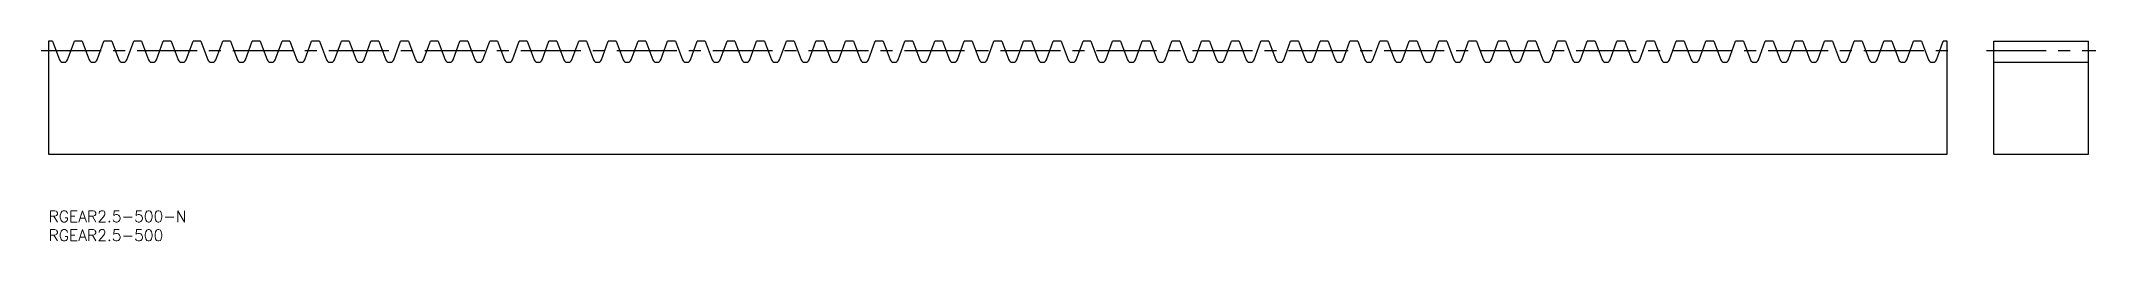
# Model space of a CAD drawing. Extents: x -2 to 542, y -8 to 45.
import ezdxf

# ---------------------------------------------------------------- set-up
doc = ezdxf.new("R2010")
doc.units = 0
doc.header["$LTSCALE"] = 0.5
doc.linetypes.add('CENTER', pattern=[50.8, 31.75, -6.35, 6.35, -6.35])
for name, color, linetype in [('MSM_CENTER', 1, 'CENTER'), ('MSM_CONTINUOUS', 7, 'CONTINUOUS'), ('MSM_PART_NUMBER', 7, 'CONTINUOUS')]:
    doc.layers.add(name, color=color, linetype=linetype)
doc.styles.get("Standard").update_dxf_attribs({"font": 'txt.shx', "height": 3, "bigfont": 'bigfont.shx'})

# ---------------------------------------------------------------- blocks, each defined once
blk = doc.blocks.new('*U2')
at = {"layer": 'MSM_PART_NUMBER'}
blk.add_text('RGEAR2.5-500-N', height=3, dxfattribs=at).set_placement((0, -3))
blk = doc.blocks.new('*U3')
at = {"layer": 'MSM_PART_NUMBER'}
blk.add_text('RGEAR2.5-500', height=3, dxfattribs=at).set_placement((0, -8))

msp = doc.modelspace()

# ---------------------------------------------------------------- linework, layer by layer
at = {"layer": 'MSM_CENTER'}
for p, q in [((-2, 42.5), (504.66, 42.5)), ((513, 42.5), (542, 42.5))]:
    msp.add_line(p, q, dxfattribs=at)
at = {"layer": 'MSM_CONTINUOUS'}
for p, q in [((1.05, 45), (0, 45)), ((0, 45), (0, 15)), ((1.05, 45), (2.87, 40)), ((4.98, 40), (6.8, 45)), ((8.91, 45), (6.8, 45)), ((8.91, 45), (10.73, 40)), ((12.83, 40), (14.65, 45)), ((16.76, 45), (14.65, 45)), ((16.76, 45), (18.58, 40)), ((20.69, 40), (22.51, 45)), ((24.62, 45), (22.51, 45)), ((24.62, 45), (26.44, 40)), ((28.54, 40), (30.36, 45)), ((32.47, 45), (30.36, 45)), ((32.47, 45), (34.29, 40)), ((36.4, 40), (38.22, 45)), ((40.32, 45), (38.22, 45)), ((40.32, 45), (42.14, 40)), ((44.25, 40), (46.07, 45)), ((48.18, 45), (46.07, 45)), ((48.18, 45), (50, 40)), ((52.1, 40), (53.92, 45)), ((56.03, 45), (53.92, 45)), ((56.03, 45), (57.85, 40)), ((59.96, 40), (61.78, 45)), ((63.89, 45), (61.78, 45)), ((63.89, 45), (65.71, 40)), ((67.81, 40), (69.63, 45)), ((71.74, 45), (69.63, 45)), ((71.74, 45), (73.56, 40)), ((75.67, 40), (77.49, 45)), ((79.59, 45), (77.49, 45)), ((79.59, 45), (81.41, 40)), ((83.52, 40), (85.34, 45)), ((87.45, 45), (85.34, 45)), ((87.45, 45), (89.27, 40)), ((91.37, 40), (93.19, 45)), ((95.3, 45), (93.19, 45)), ((95.3, 45), (97.12, 40)), ((99.23, 40), (101.05, 45)), ((103.16, 45), (101.05, 45)), ((103.16, 45), (104.98, 40)), ((107.08, 40), (108.9, 45)), ((111.01, 45), (108.9, 45)), ((111.01, 45), (112.83, 40)), ((114.94, 40), (116.76, 45)), ((118.86, 45), (116.76, 45)), ((118.86, 45), (120.68, 40)), ((122.79, 40), (124.61, 45)), ((126.72, 45), (124.61, 45)), ((126.72, 45), (128.54, 40)), ((130.64, 40), (132.46, 45)), ((134.57, 45), (132.46, 45)), ((134.57, 45), (136.39, 40)), ((138.5, 40), (140.32, 45)), ((142.43, 45), (140.32, 45)), ((142.43, 45), (144.25, 40)), ((146.35, 40), (148.17, 45)), ((150.28, 45), (148.17, 45)), ((150.28, 45), (152.1, 40)), ((154.21, 40), (156.03, 45)), ((158.13, 45), (156.03, 45)), ((158.13, 45), (159.95, 40)), ((162.06, 40), (163.88, 45)), ((165.99, 45), (163.88, 45)), ((165.99, 45), (167.81, 40)), ((169.91, 40), (171.73, 45)), ((173.84, 45), (171.73, 45)), ((173.84, 45), (175.66, 40)), ((177.77, 40), (179.59, 45)), ((181.7, 45), (179.59, 45)), ((181.7, 45), (183.52, 40)), ((185.62, 40), (187.44, 45)), ((189.55, 45), (187.44, 45)), ((189.55, 45), (191.37, 40)), ((193.48, 40), (195.3, 45)), ((197.4, 45), (195.3, 45)), ((197.4, 45), (199.22, 40)), ((201.33, 40), (203.15, 45)), ((205.26, 45), (203.15, 45)), ((205.26, 45), (207.08, 40)), ((209.18, 40), (211, 45)), ((213.11, 45), (211, 45)), ((213.11, 45), (214.93, 40)), ((217.04, 40), (218.86, 45)), ((220.97, 45), (218.86, 45)), ((220.97, 45), (222.79, 40)), ((224.89, 40), (226.71, 45)), ((228.82, 45), (226.71, 45)), ((228.82, 45), (230.64, 40)), ((232.75, 40), (234.57, 45)), ((236.67, 45), (234.57, 45)), ((236.67, 45), (238.49, 40)), ((240.6, 40), (242.42, 45)), ((244.53, 45), (242.42, 45)), ((244.53, 45), (246.35, 40)), ((248.45, 40), (250.27, 45)), ((252.38, 45), (250.27, 45)), ((252.38, 45), (254.2, 40)), ((256.31, 40), (258.13, 45)), ((260.24, 45), (258.13, 45)), ((260.24, 45), (262.06, 40)), ((264.16, 40), (265.98, 45)), ((268.09, 45), (265.98, 45)), ((268.09, 45), (269.91, 40)), ((272.02, 40), (273.84, 45)), ((275.94, 45), (273.84, 45)), ((275.94, 45), (277.76, 40)), ((279.87, 40), (281.69, 45)), ((283.8, 45), (281.69, 45)), ((283.8, 45), (285.62, 40)), ((287.72, 40), (289.54, 45)), ((291.65, 45), (289.54, 45)), ((291.65, 45), (293.47, 40)), ((295.58, 40), (297.4, 45)), ((299.51, 45), (297.4, 45)), ((299.51, 45), (301.33, 40)), ((303.43, 40), (305.25, 45)), ((307.36, 45), (305.25, 45)), ((307.36, 45), (309.18, 40)), ((311.29, 40), (313.11, 45)), ((315.21, 45), (313.11, 45)), ((315.21, 45), (317.03, 40)), ((319.14, 40), (320.96, 45)), ((323.07, 45), (320.96, 45)), ((323.07, 45), (324.89, 40)), ((326.99, 40), (328.81, 45)), ((330.92, 45), (328.81, 45)), ((330.92, 45), (332.74, 40)), ((334.85, 40), (336.67, 45)), ((338.78, 45), (336.67, 45)), ((338.78, 45), (340.6, 40)), ((342.7, 40), (344.52, 45)), ((346.63, 45), (344.52, 45)), ((346.63, 45), (348.45, 40)), ((350.56, 40), (352.38, 45)), ((354.48, 45), (352.38, 45)), ((354.48, 45), (356.3, 40)), ((358.41, 40), (360.23, 45)), ((362.34, 45), (360.23, 45)), ((362.34, 45), (364.16, 40)), ((366.26, 40), (368.08, 45)), ((370.19, 45), (368.08, 45)), ((370.19, 45), (372.01, 40)), ((374.12, 40), (375.94, 45)), ((378.05, 45), (375.94, 45)), ((378.05, 45), (379.87, 40)), ((381.97, 40), (383.79, 45)), ((385.9, 45), (383.79, 45)), ((385.9, 45), (387.72, 40)), ((389.83, 40), (391.65, 45)), ((393.75, 45), (391.65, 45)), ((393.75, 45), (395.57, 40)), ((397.68, 40), (399.5, 45)), ((401.61, 45), (399.5, 45)), ((401.61, 45), (403.43, 40)), ((405.53, 40), (407.35, 45)), ((409.46, 45), (407.35, 45)), ((409.46, 45), (411.28, 40)), ((413.39, 40), (415.21, 45)), ((417.32, 45), (415.21, 45)), ((417.32, 45), (419.14, 40)), ((421.24, 40), (423.06, 45)), ((425.17, 45), (423.06, 45)), ((425.17, 45), (426.99, 40)), ((429.1, 40), (430.92, 45)), ((433.02, 45), (430.92, 45)), ((433.02, 45), (434.84, 40)), ((436.95, 40), (438.77, 45)), ((440.88, 45), (438.77, 45)), ((440.88, 45), (442.7, 40)), ((444.8, 40), (446.62, 45)), ((448.73, 45), (446.62, 45)), ((448.73, 45), (450.55, 40)), ((452.66, 40), (454.48, 45)), ((456.59, 45), (454.48, 45)), ((456.59, 45), (458.41, 40)), ((460.51, 40), (462.33, 45)), ((464.44, 45), (462.33, 45)), ((464.44, 45), (466.26, 40)), ((468.37, 40), (470.19, 45)), ((472.29, 45), (470.19, 45)), ((472.29, 45), (474.11, 40)), ((476.22, 40), (478.04, 45)), ((480.15, 45), (478.04, 45)), ((480.15, 45), (481.97, 40)), ((484.07, 40), (485.89, 45)), ((488, 45), (485.89, 45)), ((488, 45), (489.82, 40)), ((491.93, 40), (493.75, 45)), ((495.86, 45), (493.75, 45)), ((495.86, 45), (497.68, 40)), ((499.78, 40), (501.6, 45)), ((502.66, 45), (501.6, 45)), ((502.66, 15), (502.66, 45)), ((515, 45), (540, 45)), ((515, 15), (515, 45)), ((540, 15), (540, 45)), ((3.77, 39.38), (4.09, 39.38)), ((11.62, 39.38), (11.94, 39.38)), ((19.47, 39.38), (19.8, 39.38)), ((27.33, 39.38), (27.65, 39.38)), ((35.18, 39.38), (35.5, 39.38)), ((43.04, 39.38), (43.36, 39.38)), ((50.89, 39.38), (51.21, 39.38)), ((58.74, 39.38), (59.07, 39.38)), ((66.6, 39.38), (66.92, 39.38)), ((74.45, 39.38), (74.77, 39.38)), ((82.31, 39.38), (82.63, 39.38)), ((90.16, 39.38), (90.48, 39.38)), ((98.01, 39.38), (98.34, 39.38)), ((105.87, 39.38), (106.19, 39.38)), ((113.72, 39.38), (114.04, 39.38)), ((121.58, 39.38), (121.9, 39.38)), ((129.43, 39.38), (129.75, 39.38)), ((137.28, 39.38), (137.61, 39.38)), ((145.14, 39.38), (145.46, 39.38)), ((152.99, 39.38), (153.31, 39.38)), ((160.85, 39.38), (161.17, 39.38)), ((168.7, 39.38), (169.02, 39.38)), ((176.55, 39.38), (176.88, 39.38)), ((184.41, 39.38), (184.73, 39.38)), ((192.26, 39.38), (192.58, 39.38)), ((200.12, 39.38), (200.44, 39.38)), ((207.97, 39.38), (208.29, 39.38)), ((215.82, 39.38), (216.15, 39.38)), ((223.68, 39.38), (224, 39.38)), ((231.53, 39.38), (231.85, 39.38)), ((239.39, 39.38), (239.71, 39.38)), ((247.24, 39.38), (247.56, 39.38)), ((255.09, 39.38), (255.42, 39.38)), ((262.95, 39.38), (263.27, 39.38)), ((270.8, 39.38), (271.12, 39.38)), ((278.66, 39.38), (278.98, 39.38)), ((286.51, 39.38), (286.83, 39.38)), ((294.36, 39.38), (294.69, 39.38)), ((302.22, 39.38), (302.54, 39.38)), ((310.07, 39.38), (310.39, 39.38)), ((317.93, 39.38), (318.25, 39.38)), ((325.78, 39.38), (326.1, 39.38)), ((333.63, 39.38), (333.96, 39.38)), ((341.49, 39.38), (341.81, 39.38)), ((349.34, 39.38), (349.66, 39.38)), ((357.2, 39.38), (357.52, 39.38)), ((365.05, 39.38), (365.37, 39.38)), ((372.9, 39.38), (373.23, 39.38)), ((380.76, 39.38), (381.08, 39.38)), ((388.61, 39.38), (388.93, 39.38)), ((396.47, 39.38), (396.79, 39.38)), ((404.32, 39.38), (404.64, 39.38)), ((412.17, 39.38), (412.5, 39.38)), ((420.03, 39.38), (420.35, 39.38)), ((427.88, 39.38), (428.2, 39.38)), ((435.74, 39.38), (436.06, 39.38)), ((443.59, 39.38), (443.91, 39.38)), ((451.44, 39.38), (451.77, 39.38)), ((459.3, 39.38), (459.62, 39.38)), ((467.15, 39.38), (467.47, 39.38)), ((475.01, 39.38), (475.33, 39.38)), ((482.86, 39.38), (483.18, 39.38)), ((490.71, 39.38), (491.04, 39.38)), ((498.57, 39.38), (498.89, 39.38)), ((515, 39.38), (540, 39.38)), ((0, 15), (502.66, 15)), ((515, 15), (540, 15))]:
    msp.add_line(p, q, dxfattribs=at)
for centre, start, end in [((3.77, 40.32), 200, 270), ((4.09, 40.32), 270, 340), ((11.62, 40.32), 200, 270), ((11.94, 40.32), 270, 340), ((19.47, 40.32), 200, 270), ((19.8, 40.32), 270, 340), ((27.33, 40.32), 200, 270), ((27.65, 40.32), 270, 340), ((35.18, 40.32), 200, 270), ((35.5, 40.32), 270, 340), ((43.04, 40.32), 200, 270), ((43.36, 40.32), 270, 340), ((50.89, 40.32), 200, 270), ((51.21, 40.32), 270, 340), ((58.74, 40.32), 200, 270), ((59.07, 40.32), 270, 340), ((66.6, 40.32), 200, 270), ((66.92, 40.32), 270, 340), ((74.45, 40.32), 200, 270), ((74.77, 40.32), 270, 340), ((82.31, 40.32), 200, 270), ((82.63, 40.32), 270, 340), ((90.16, 40.32), 200, 270), ((90.48, 40.32), 270, 340), ((98.01, 40.32), 200, 270), ((98.34, 40.32), 270, 340), ((105.87, 40.32), 200, 270), ((106.19, 40.32), 270, 340), ((113.72, 40.32), 200, 270), ((114.04, 40.32), 270, 340), ((121.58, 40.32), 200, 270), ((121.9, 40.32), 270, 340), ((129.43, 40.32), 200, 270), ((129.75, 40.32), 270, 340), ((137.28, 40.32), 200, 270), ((137.61, 40.32), 270, 340), ((145.14, 40.32), 200, 270), ((145.46, 40.32), 270, 340), ((152.99, 40.32), 200, 270), ((153.31, 40.32), 270, 340), ((160.85, 40.32), 200, 270), ((161.17, 40.32), 270, 340), ((168.7, 40.32), 200, 270), ((169.02, 40.32), 270, 340), ((176.55, 40.32), 200, 270), ((176.88, 40.32), 270, 340), ((184.41, 40.32), 200, 270), ((184.73, 40.32), 270, 340), ((192.26, 40.32), 200, 270), ((192.58, 40.32), 270, 340), ((200.12, 40.32), 200, 270), ((200.44, 40.32), 270, 340), ((207.97, 40.32), 200, 270), ((208.29, 40.32), 270, 340), ((215.82, 40.32), 200, 270), ((216.15, 40.32), 270, 340), ((223.68, 40.32), 200, 270), ((224, 40.32), 270, 340), ((231.53, 40.32), 200, 270), ((231.85, 40.32), 270, 340), ((239.39, 40.32), 200, 270), ((239.71, 40.32), 270, 340), ((247.24, 40.32), 200, 270), ((247.56, 40.32), 270, 340), ((255.09, 40.32), 200, 270), ((255.42, 40.32), 270, 340), ((262.95, 40.32), 200, 270), ((263.27, 40.32), 270, 340), ((270.8, 40.32), 200, 270), ((271.12, 40.32), 270, 340), ((278.66, 40.32), 200, 270), ((278.98, 40.32), 270, 340), ((286.51, 40.32), 200, 270), ((286.83, 40.32), 270, 340), ((294.36, 40.32), 200, 270), ((294.69, 40.32), 270, 340), ((302.22, 40.32), 200, 270), ((302.54, 40.32), 270, 340), ((310.07, 40.32), 200, 270), ((310.39, 40.32), 270, 340), ((317.93, 40.32), 200, 270), ((318.25, 40.32), 270, 340), ((325.78, 40.32), 200, 270), ((326.1, 40.32), 270, 340), ((333.63, 40.32), 200, 270), ((333.96, 40.32), 270, 340), ((341.49, 40.32), 200, 270), ((341.81, 40.32), 270, 340), ((349.34, 40.32), 200, 270), ((349.66, 40.32), 270, 340), ((357.2, 40.32), 200, 270), ((357.52, 40.32), 270, 340), ((365.05, 40.32), 200, 270), ((365.37, 40.32), 270, 340), ((372.9, 40.32), 200, 270), ((373.23, 40.32), 270, 340), ((380.76, 40.32), 200, 270), ((381.08, 40.32), 270, 340), ((388.61, 40.32), 200, 270), ((388.93, 40.32), 270, 340), ((396.47, 40.32), 200, 270), ((396.79, 40.32), 270, 340), ((404.32, 40.32), 200, 270), ((404.64, 40.32), 270, 340), ((412.17, 40.32), 200, 270), ((412.5, 40.32), 270, 340), ((420.03, 40.32), 200, 270), ((420.35, 40.32), 270, 340), ((427.88, 40.32), 200, 270), ((428.2, 40.32), 270, 340), ((435.74, 40.32), 200, 270), ((436.06, 40.32), 270, 340), ((443.59, 40.32), 200, 270), ((443.91, 40.32), 270, 340), ((451.44, 40.32), 200, 270), ((451.77, 40.32), 270, 340), ((459.3, 40.32), 200, 270), ((459.62, 40.32), 270, 340), ((467.15, 40.32), 200, 270), ((467.47, 40.32), 270, 340), ((475.01, 40.32), 200, 270), ((475.33, 40.32), 270, 340), ((482.86, 40.32), 200, 270), ((483.18, 40.32), 270, 340), ((490.71, 40.32), 200, 270), ((491.04, 40.32), 270, 340), ((498.57, 40.32), 200, 270), ((498.89, 40.32), 270, 340)]:
    msp.add_arc(centre, 0.95, start, end, dxfattribs=at)

# ---------------------------------------------------------------- block references
for name in ['*U2', '*U3']:
    msp.add_blockref(name, (0, 0), dxfattribs=at)

doc.saveas('drawing.dxf')
